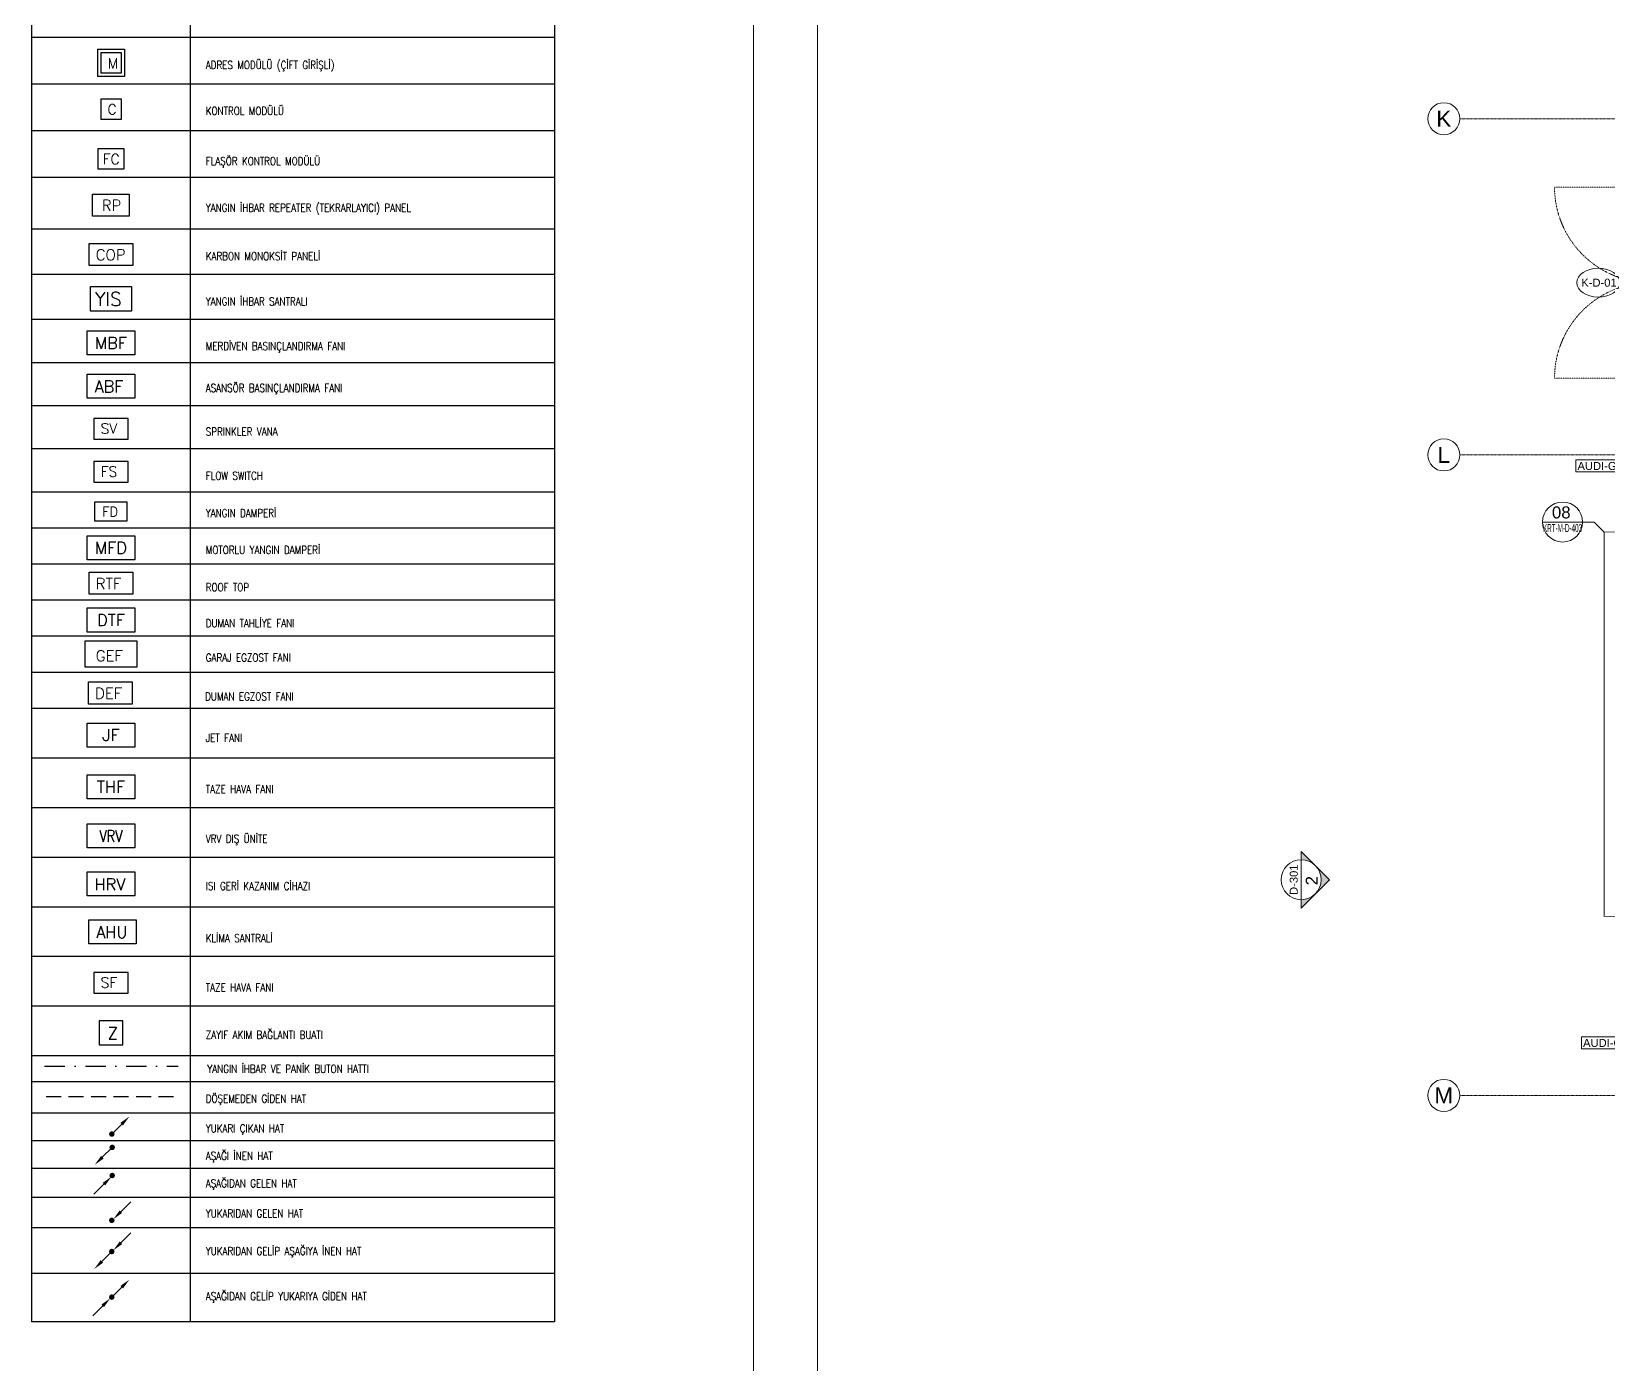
# Model space of a CAD drawing. Extents: x -1133 to 23780, y -1311 to 8245.
# Drawn here: x -902 to 1068, y 849 to 2514 of the extents above; entities that cross this region are included whole.
import ezdxf
from ezdxf.enums import TextEntityAlignment as Align

# ---------------------------------------------------------------- set-up
doc = ezdxf.new("R2010")
doc.units = 0
doc.header["$MEASUREMENT"] = 0
for name, pattern in [('DASHDOT', [25.4, 12.7, -6.35, 0, -6.35]), ('DASHDOT2', [0.5, 0.25, -0.125, 0, -0.125]), ('DOT2', [0.125, 0, -0.125]), ('HIDDEN', [0.375, 0.25, -0.125]), ('HIDDEN2', [4.7625, 3.175, -1.5875])]:
    doc.linetypes.add(name, pattern=pattern)
doc.layers.get('0').update_dxf_attribs({"color": 9, "lineweight": 9})
for name, color, linetype, lineweight in [('10', 9, 'Continuous', 9), ('20', 9, 'DOT2', 9), ('21', 9, 'Continuous', 9), ('22', 8, 'Continuous', 9), ('24', 9, 'DASHDOT2', 9), ('40A', 9, 'Continuous', 9), ('E-ADRES MODÜLÜ (ÇİFT GİRİŞLİ)', 7, 'Continuous', 30), ('E-ASANSÖR BASINÇLANDIRMA FANI', 7, 'Continuous', 30), ('E-AŞAĞI İNEN HAT', 7, 'Continuous', 30), ('E-AŞAĞIDAN GELEN HAT', 7, 'Continuous', 30), ('E-AŞAĞIDAN GELİP YUKARIYA GİDEN HAT', 7, 'Continuous', 30), ('E-DUMAN EGZOST FANI', 7, 'Continuous', 30), ('E-DUMAN TAHLİYE FANI', 7, 'Continuous', 30), ('E-FLAŞÖR KONTROL MODÜLÜ', 7, 'Continuous', 30), ('E-FLOW SWITCH', 7, 'Continuous', 30), ('E-GARAJ EGZOST FANI', 7, 'Continuous', 30), ('E-ISI GERİ KAZANIM', 7, 'Continuous', 30), ('E-JET FAN', 7, 'Continuous', 30), ('E-KABLO', 7, 'Continuous', 30), ('E-KARBON MONOKSİT PANELİ', 7, 'Continuous', 30), ('E-KONTROL MODÜLÜ', 7, 'Continuous', 30), ('E-MERDİVEN BASINÇLANDIRMA FANI', 7, 'Continuous', 30), ('E-MOTORLU YANGIN DAMPERİ', 7, 'Continuous', 30), ('E-SPRINKLER VANA', 7, 'Continuous', 30), ('E-TAZE HAVA FANI', 7, 'Continuous', 30), ('E-VRV DIŞ ÜNİTE', 7, 'Continuous', 30), ('E-YANGIN', 7, 'Continuous', 30), ('E-YANGIN DAMPERİ', 7, 'Continuous', 30), ('E-YANGIN İHBAR REPEATER (TEKRARLAYICI) PANEL', 7, 'Continuous', 30), ('E-YANGIN İHBAR SANTRALI', 7, 'Continuous', 30), ('E-YAZI', 7, 'Continuous', 30), ('E-YUKARI ÇIKAN HAT', 7, 'Continuous', 30), ('E-YUKARIDAN GELEN HAT', 7, 'Continuous', 30), ('E-YUKARIDAN GELİP AŞAĞIYA İNEN HAT', 7, 'Continuous', 30), ('E-ZAYIF AKIM BAĞLANTI KUTUSU BUAT', 7, 'Continuous', 30)]:
    doc.layers.add(name, color=color, linetype=linetype, lineweight=lineweight)
doc.styles.add('Arial', font='arial.ttf', dxfattribs={"height": 2.5})
doc.styles.add('E-YAZI', font='txttw.shx')

# ---------------------------------------------------------------- blocks, each defined once
blk = doc.blocks.new('0_wallno')
blk.add_lwpolyline([(-7.84, 1.5), (7.94, 1.5), (7.94, -1.5), (-7.84, -1.5)], close=True)
blk.add_lwpolyline([(7.94, 0), (16.13, 0)])
at = {"style": 'Arial'}
blk.add_attdef('DUVARNO', text='', height=2, dxfattribs=at).set_placement((0, 0), align=Align.MIDDLE_CENTER)
blk.add_attdef('GENISLIK', text='', height=2, dxfattribs=at).set_placement((8.44, 0), align=Align.BOTTOM_LEFT)
blk.add_attdef('YUKSEKLIK', text='', height=2, dxfattribs=at).set_placement((8.44, -0.5), align=Align.TOP_LEFT)
blk = doc.blocks.new('0_doorno')
blk.add_lwpolyline([(4.5, 0), (12.5, 0)])
blk.add_ellipse((-0.89, 0), major_axis=(-5.39, 0), ratio=0.666667)
at = {"style": 'Arial'}
blk.add_attdef('YUKSEKLIK', text='', height=2, dxfattribs=at).set_placement((5, 12.3), align=Align.TOP_LEFT)
blk.add_attdef('KAPINO', text='', height=2, dxfattribs=at).set_placement((0, 0), align=Align.MIDDLE)
blk.add_attdef('GENISLIK', text='', height=2, dxfattribs=at).set_placement((5, -3.79), align=Align.BOTTOM_LEFT)
blk = doc.blocks.new('0_exteriorelevation1')
h = blk.add_hatch(color=256)
h.dxf.hatch_style = 1
h.paths.add_polyline_path([(0, 7.07), (-3.54, 3.54, -0.414214), (3.54, 3.54)])
h = blk.add_hatch(color=256)
edge = h.paths.add_edge_path()
edge.add_arc((0, 0), 5, 135, 180)
edge.add_line((-5, 0), (-7.07, 0))
edge.add_line((-7.07, 0), (-3.54, 3.54))
edge = h.paths.add_edge_path()
edge.add_line((5, 0), (7.07, 0))
edge.add_line((7.07, 0), (3.54, 3.54))
edge.add_arc((0, 0), 5, 0, 45, ccw=False)
blk.add_lwpolyline([(7.07, 0), (0, 7.07), (-7.07, 0), (7.07, 0)])
blk.add_lwpolyline([(7.07, 0), (0, 7.07), (-7.07, 0), (7.07, 0)])
blk.add_circle((0, 0), 5)
at = {"style": 'Arial'}
blk.add_attdef('KESITADI', text='', height=3, dxfattribs=at).set_placement((0, 0), align=Align.BOTTOM_CENTER)
blk.add_attdef('PAFTAADI', text='', height=2, dxfattribs=at).set_placement((0, -0.5), align=Align.TOP_CENTER)
blk = doc.blocks.new('0_detailbox1')
blk.add_lwpolyline([(10.41, -2.5), (7.91, 0), (-5, 0)])
blk.add_circle((0, 0), 5)
at = {"style": 'Arial'}
blk.add_attdef('DETAYADI', text='', height=3, dxfattribs=at).set_placement((0, 0), align=Align.BOTTOM_CENTER)
blk.add_attdef('PAFTAADI', text='', height=2, dxfattribs=at).set_placement((0, -0.5), align=Align.TOP_CENTER)
blk = doc.blocks.new('0_aks')
at = {"linetype": 'Continuous'}
blk.add_circle((0, 0), 2, dxfattribs=at)
at = {"style": 'Arial'}
blk.add_attdef('AKS', text='', height=2, dxfattribs=at).set_placement((0, 0), align=Align.MIDDLE_CENTER)
blk = doc.blocks.new('P-AKS_AUDI')
at = {"layer": '24'}
for points in [[(-3840, -380), (-3500, -380)], [(-3840, -800), (-3500, -800)], [(-3840, -1600), (-3500, -1600)]]:
    blk.add_lwpolyline(points, dxfattribs=at)
at = {"layer": '24', "xscale": 10, "yscale": 10, "zscale": 10}
for p, values in [((-3860, -380), {'AKS': 'K'}), ((-3860, -800), {'AKS': 'L'}), ((-3860, -1600), {'AKS': 'M'})]:
    blk.add_blockref('0_aks', p, dxfattribs=at).add_auto_attribs(values)
blk = doc.blocks.new('p-zemin kat')
at = {"layer": '20'}
for points in [[(1119.9, 2319.5), (1000.9, 2319.5)], [(1119.9, 2081), (1000.9, 2081)]]:
    blk.add_lwpolyline(points, dxfattribs=at)
for centre, start, end in [((1120.4, 2319.7), 180.1049, 271.0137), ((1120.4, 2080.8), 88.9863, 179.8951)]:
    blk.add_arc(centre, 119.5, start, end, dxfattribs=at)
at = {"layer": '24'}
blk.add_blockref('P-AKS_AUDI', (4722.5, 2785), dxfattribs=at)
blk = doc.blocks.new('100_SPRINKLER VANA')
at = {"layer": 'E-SPRINKLER VANA', "color": 4}
blk.add_lwpolyline([(-2.53, 0), (2.53, 0), (2.53, 3.05), (-2.53, 3.05)], close=True, dxfattribs=at)
at = {"layer": 'E-SPRINKLER VANA', "color": 3, "style": 'E-YAZI'}
blk.add_text('SV', height=1.505, dxfattribs=at).set_placement((-1.52, 0.82))
blk = doc.blocks.new('100_FLOW SWITCH')
at = {"layer": 'E-FLOW SWITCH', "color": 4}
blk.add_lwpolyline([(-2.53, 0), (2.53, 0), (2.53, 3.05), (-2.53, 3.05)], close=True, dxfattribs=at)
at = {"layer": 'E-FLOW SWITCH', "color": 3, "style": 'E-YAZI'}
blk.add_text('FS', height=1.505, dxfattribs=at).set_placement((-1.52, 0.82))
blk = doc.blocks.new('100_YANGIN DAMPERİ')
at = {"layer": 'E-YANGIN DAMPERİ', "color": 4}
blk.add_lwpolyline([(-2.35, 2.83), (2.35, 2.83), (2.35, 0), (-2.35, 0)], close=True, dxfattribs=at)
at = {"layer": 'E-YANGIN DAMPERİ', "color": 3, "style": 'E-YAZI'}
blk.add_text('FD', height=1.4, dxfattribs=at).set_placement((-1.28, 0.68))
blk = doc.blocks.new('ZAYIF AKIM BAĞLANTI BUATI 1 100')
at = {"layer": 'E-ZAYIF AKIM BAĞLANTI KUTUSU BUAT', "color": 4}
blk.add_lwpolyline([(-17.5, 0), (17.5, 0), (17.5, 35), (-17.5, 35)], close=True, dxfattribs=at)
at = {"layer": 'E-ZAYIF AKIM BAĞLANTI KUTUSU BUAT', "color": 3, "style": 'E-YAZI'}
blk.add_text('Z', height=17.5, dxfattribs=at).set_placement((-4.7, 8.4))
blk = doc.blocks.new('SF')
at = {"layer": 'E-FLOW SWITCH', "color": 4}
blk.add_lwpolyline([(-25.3, 0), (25.3, 0), (25.3, 30.5), (-25.3, 30.5)], close=True, dxfattribs=at)
at = {"layer": 'E-FLOW SWITCH', "color": 3, "style": 'E-YAZI'}
blk.add_text('SF', height=15.05, dxfattribs=at).set_placement((-15.2, 8.2))
blk = doc.blocks.new('100_ADRES MODÜLÜ (ÇİFT GİRİŞLİ)')
at = {"layer": 'E-ADRES MODÜLÜ (ÇİFT GİRİŞLİ)', "color": 4}
for p, q in [((-1.99, 4.03), (1.99, 4.03)), ((-1.99, 4.03), (-1.99, 0)), ((1.99, 4.03), (1.99, 0)), ((1.99, 0), (-1.99, 0))]:
    blk.add_line(p, q, dxfattribs=at)
at = {"layer": 'E-ADRES MODÜLÜ (ÇİFT GİRİŞLİ)', "color": 3}
for p, q in [((-1.5, 3.54), (1.5, 3.54)), ((-1.5, 3.54), (-1.5, 0.5)), ((1.5, 3.54), (1.5, 0.5)), ((1.5, 0.5), (-1.5, 0.5))]:
    blk.add_line(p, q, dxfattribs=at)
at = {"layer": 'E-ADRES MODÜLÜ (ÇİFT GİRİŞLİ)', "color": 3, "style": 'E-YAZI'}
blk.add_text('M', height=1.5, dxfattribs=at).set_placement((-0.49, 1.22))
blk = doc.blocks.new('100_KONTROL MODÜLÜ 085')
at = {"layer": 'E-KONTROL MODÜLÜ', "color": 4}
for p, q in [((-1.27, 2.59), (1.27, 2.59)), ((-1.27, 2.59), (-1.27, 0)), ((1.27, 2.59), (1.27, 0)), ((1.27, 0), (-1.27, 0))]:
    blk.add_line(p, q, dxfattribs=at)
at = {"layer": 'E-KONTROL MODÜLÜ', "color": 3, "style": 'E-YAZI'}
blk.add_text('C', height=1.27, dxfattribs=at).set_placement((-0.42, 0.62))
blk = doc.blocks.new('100_FLAŞÖR KONTROL MODÜLÜ')
at = {"layer": 'E-FLAŞÖR KONTROL MODÜLÜ', "color": 4}
for p, q in [((-1.63, 2.59), (1.63, 2.59)), ((-1.63, 2.59), (-1.63, 0)), ((1.63, 2.59), (1.63, 0)), ((1.63, 0), (-1.63, 0))]:
    blk.add_line(p, q, dxfattribs=at)
at = {"layer": 'E-FLAŞÖR KONTROL MODÜLÜ', "color": 3, "style": 'E-YAZI'}
blk.add_text('FC', height=1.275, dxfattribs=at).set_placement((-1.03, 0.62))
blk = doc.blocks.new('100_YANGIN İHBAR REPEATER (TEKRARLAYICI) PANEL')
at = {"layer": 'E-YANGIN İHBAR REPEATER (TEKRARLAYICI) PANEL', "color": 4}
blk.add_lwpolyline([(-2.69, 3.25), (2.69, 3.25), (2.69, 0), (-2.69, 0)], close=True, dxfattribs=at)
at = {"layer": 'E-YANGIN İHBAR REPEATER (TEKRARLAYICI) PANEL', "color": 3, "style": 'E-YAZI'}
blk.add_text('RP', height=1.6, dxfattribs=at).set_placement((-1.34, 0.77))
blk = doc.blocks.new('100_KARBON MONOKSİT PANELİ')
at = {"layer": 'E-KARBON MONOKSİT PANELİ', "color": 4}
blk.add_lwpolyline([(-3.22, 0), (-3.22, 3.25), (3.22, 3.25), (3.22, 0)], close=True, dxfattribs=at)
at = {"layer": 'E-KARBON MONOKSİT PANELİ', "color": 3, "style": 'E-YAZI'}
blk.add_text('COP', height=1.6, dxfattribs=at).set_placement((-2.23, 0.77))
blk = doc.blocks.new('100_YANGIN İHBAR SANTRALI')
at = {"layer": 'E-YANGIN İHBAR SANTRALI', "color": 4}
blk.add_lwpolyline([(-3.01, 3.64), (3.01, 3.64), (3.01, 0), (-3.01, 0)], close=True, dxfattribs=at)
at = {"layer": 'E-YANGIN İHBAR SANTRALI', "color": 3, "style": 'E-YAZI'}
blk.add_text('YIS', height=2, dxfattribs=at).set_placement((-2.37, 0.81))
blk = doc.blocks.new('100_MERDİVEN BASINÇLANDIRMA FANI')
at = {"layer": 'E-MERDİVEN BASINÇLANDIRMA FANI', "color": 4}
blk.add_lwpolyline([(-3.22, 0), (-3.22, 3.25), (3.22, 3.25), (3.22, 0)], close=True, dxfattribs=at)
at = {"layer": 'E-MERDİVEN BASINÇLANDIRMA FANI', "color": 3, "style": 'E-YAZI'}
blk.add_text('MBF', height=1.6, dxfattribs=at).set_placement((0, 1.62), align=Align.MIDDLE_CENTER)
blk = doc.blocks.new('E-ROOF TOP')
at = {"layer": 'E-DUMAN TAHLİYE FANI', "color": 4}
blk.add_lwpolyline([(-32.2, 0), (-32.2, 32.5), (32.2, 32.5), (32.2, 0)], close=True, dxfattribs=at)
at = {"layer": 'E-DUMAN TAHLİYE FANI', "color": 3, "style": 'E-YAZI'}
blk.add_text('RTF', height=16, dxfattribs=at).set_placement((-22.3, 7.7))
blk = doc.blocks.new('100_ASANSÖR BASINÇLANDIRMA FANI')
at = {"layer": 'E-ASANSÖR BASINÇLANDIRMA FANI', "color": 4}
blk.add_lwpolyline([(-2.9, 0), (-2.9, 2.92), (2.9, 2.92), (2.9, 0)], close=True, dxfattribs=at)
at = {"layer": 'E-ASANSÖR BASINÇLANDIRMA FANI', "color": 3, "style": 'E-YAZI'}
blk.add_text('ABF', height=1.44, dxfattribs=at).set_placement((-2, 0.7))
blk = doc.blocks.new('A$C4053522B')
at = {"layer": 'E-TAZE HAVA FANI', "color": 4}
blk.add_lwpolyline([(-35, 0), (-35, 35.3), (35, 35.3), (35, 0)], close=True, dxfattribs=at)
at = {"layer": 'E-TAZE HAVA FANI', "color": 3, "style": 'E-YAZI'}
blk.add_text('THF', height=17.38, dxfattribs=at).set_placement((0, 17.6), align=Align.MIDDLE_CENTER)
blk = doc.blocks.new('A$C32AC39E3')
at = {"layer": 'E-DUMAN TAHLİYE FANI', "color": 4}
blk.add_lwpolyline([(-35, 0), (-35, 35.3), (35, 35.3), (35, 0)], close=True, dxfattribs=at)
at = {"layer": 'E-DUMAN TAHLİYE FANI', "color": 3, "style": 'E-YAZI'}
blk.add_text('DTF', height=17.38, dxfattribs=at).set_placement((0, 17.6), align=Align.MIDDLE_CENTER)
blk = doc.blocks.new('A$C47E2680B')
at = {"layer": 'E-VRV DIŞ ÜNİTE', "color": 4}
blk.add_lwpolyline([(-35, 0), (-35, 35.3), (35, 35.3), (35, 0)], close=True, dxfattribs=at)
at = {"layer": 'E-VRV DIŞ ÜNİTE', "color": 3, "style": 'E-YAZI', "width": 0.8}
blk.add_text('VRV', height=17.38, dxfattribs=at).set_placement((0, 17.6), align=Align.MIDDLE_CENTER)
blk = doc.blocks.new('A$C1E6D6DED')
at = {"layer": 'E-ISI GERİ KAZANIM', "color": 4}
blk.add_lwpolyline([(-35, 0), (-35, 35.3), (35, 35.3), (35, 0)], close=True, dxfattribs=at)
at = {"layer": 'E-ISI GERİ KAZANIM', "color": 3, "style": 'E-YAZI'}
blk.add_text('HRV', height=17.38, dxfattribs=at).set_placement((-24.2, 8.4))
blk = doc.blocks.new('A$C023E13E7')
at = {"layer": 'E-JET FAN', "color": 4}
blk.add_lwpolyline([(-35, 0), (-35, 35.3), (35, 35.3), (35, 0)], close=True, dxfattribs=at)
at = {"layer": 'E-JET FAN', "color": 3, "style": 'E-YAZI'}
blk.add_text('JF', height=17.38, dxfattribs=at).set_placement((0, 17.6), align=Align.MIDDLE_CENTER)
blk = doc.blocks.new('A$C273B43C7')
at = {"layer": 'E-MOTORLU YANGIN DAMPERİ', "color": 4}
blk.add_lwpolyline([(-35, 0), (-35, 35.3), (35, 35.3), (35, 0)], close=True, dxfattribs=at)
at = {"layer": 'E-MOTORLU YANGIN DAMPERİ', "color": 3, "style": 'E-YAZI'}
blk.add_text('MFD', height=17.38, dxfattribs=at).set_placement((0, 17.6), align=Align.MIDDLE_CENTER)
blk = doc.blocks.new('100_DUMAN EGZOST FANI 1')
at = {"layer": 'E-DUMAN EGZOST FANI', "color": 4}
blk.add_lwpolyline([(-3.22, 0), (-3.22, 3.25), (3.22, 3.25), (3.22, 0)], close=True, dxfattribs=at)
at = {"layer": 'E-DUMAN EGZOST FANI', "color": 3, "style": 'E-YAZI'}
blk.add_text('DEF', height=1.6, dxfattribs=at).set_placement((-2.23, 0.77))
blk = doc.blocks.new('100_YUKARI ÇIKAN HAT')
at = {"layer": 'E-YUKARI ÇIKAN HAT', "color": 3, "linetype": 'Continuous'}
blk.add_line((2.47, 2.47), (0, 0), dxfattribs=at)
at = {"layer": 'E-YUKARI ÇIKAN HAT', "color": 4, "linetype": 'Continuous', "const_width": 0.675}
blk.add_lwpolyline([(-0.34, 0, 1), (0.34, 0, 1)], format="xyb", close=True, dxfattribs=at)
at = {"layer": 'E-YUKARI ÇIKAN HAT', "color": 3, "linetype": 'Continuous'}
blk.add_solid([(2.15, 2.79), (2.79, 2.15), (4.38, 4.38)], dxfattribs=at)
blk = doc.blocks.new('100_AŞAĞI İNEN HAT')
at = {"layer": 'E-AŞAĞI İNEN HAT', "color": 3, "linetype": 'Continuous'}
blk.add_line((-2.47, -2.47), (0, 0), dxfattribs=at)
at = {"layer": 'E-AŞAĞI İNEN HAT', "color": 4, "linetype": 'Continuous', "const_width": 0.675}
blk.add_lwpolyline([(-0.34, 0, 1), (0.34, 0, 1)], format="xyb", close=True, dxfattribs=at)
at = {"layer": 'E-AŞAĞI İNEN HAT', "color": 3, "linetype": 'Continuous'}
blk.add_solid([(-2.15, -2.79), (-2.79, -2.15), (-4.38, -4.38)], dxfattribs=at)
blk = doc.blocks.new('100_AŞAĞIDAN GELEN HAT')
at = {"layer": 'E-AŞAĞIDAN GELEN HAT', "color": 3, "linetype": 'Continuous'}
blk.add_line((-2.07, -2.17), (-4.55, -4.64), dxfattribs=at)
at = {"layer": 'E-AŞAĞIDAN GELEN HAT', "color": 4, "linetype": 'Continuous', "const_width": 0.675}
blk.add_lwpolyline([(-0.34, 0, 1), (0.34, 0, 1)], format="xyb", close=True, dxfattribs=at)
at = {"layer": 'E-AŞAĞIDAN GELEN HAT', "color": 3, "linetype": 'Continuous'}
blk.add_solid([(-2.39, -1.85), (-1.76, -2.49), (-0.16, -0.26)], dxfattribs=at)
blk = doc.blocks.new('100_YUKARIDAN GELEN HAT')
at = {"layer": 'E-YUKARIDAN GELEN HAT', "color": 3, "linetype": 'Continuous'}
blk.add_line((2.28, 2.17), (4.75, 4.65), dxfattribs=at)
at = {"layer": 'E-YUKARIDAN GELEN HAT', "color": 4, "linetype": 'Continuous', "const_width": 0.675}
blk.add_lwpolyline([(-0.34, 0, 1), (0.34, 0, 1)], format="xyb", close=True, dxfattribs=at)
at = {"layer": 'E-YUKARIDAN GELEN HAT', "color": 3, "linetype": 'Continuous'}
blk.add_solid([(2.59, 1.86), (1.96, 2.49), (0.37, 0.27)], dxfattribs=at)
blk = doc.blocks.new('100_YUKARIDAN GELİP AŞAĞIYA İNEN HAT')
at = {"layer": 'E-YUKARIDAN GELİP AŞAĞIYA İNEN HAT', "color": 3, "linetype": 'Continuous'}
for p, q in [((2.28, 2.17), (4.75, 4.65)), ((-2.47, -2.47), (0, 0))]:
    blk.add_line(p, q, dxfattribs=at)
at = {"layer": 'E-YUKARIDAN GELİP AŞAĞIYA İNEN HAT', "color": 4, "linetype": 'Continuous', "const_width": 0.675}
blk.add_lwpolyline([(-0.34, 0, 1), (0.34, 0, 1)], format="xyb", close=True, dxfattribs=at)
at = {"layer": 'E-YUKARIDAN GELİP AŞAĞIYA İNEN HAT', "color": 3, "linetype": 'Continuous'}
for points in [[(2.59, 1.86), (1.96, 2.49), (0.37, 0.27)], [(-2.15, -2.79), (-2.79, -2.15), (-4.38, -4.38)]]:
    blk.add_solid(points, dxfattribs=at)
blk = doc.blocks.new('100_AŞAĞIDAN GELİP YUKARIYA GİDEN HAT')
at = {"layer": 'E-AŞAĞIDAN GELİP YUKARIYA GİDEN HAT', "color": 3, "linetype": 'Continuous'}
for p, q in [((2.47, 2.47), (0, 0)), ((-2.28, -2.17), (-4.75, -4.65))]:
    blk.add_line(p, q, dxfattribs=at)
at = {"layer": 'E-AŞAĞIDAN GELİP YUKARIYA GİDEN HAT', "color": 4, "linetype": 'Continuous', "const_width": 0.675}
blk.add_lwpolyline([(0.34, 0, 1), (-0.34, 0, 1)], format="xyb", close=True, dxfattribs=at)
at = {"layer": 'E-AŞAĞIDAN GELİP YUKARIYA GİDEN HAT', "color": 3, "linetype": 'Continuous'}
for points in [[(2.15, 2.79), (2.79, 2.15), (4.38, 4.38)], [(-2.59, -1.86), (-1.96, -2.49), (-0.37, -0.27)]]:
    blk.add_solid(points, dxfattribs=at)
blk = doc.blocks.new('E-AHU KLIMA SANTRALI')
at = {"layer": 'E-YANGIN', "color": 2}
blk.add_lwpolyline([(-68.5, 0), (-68.5, 69), (68.5, 69), (68.5, 0)], close=True, dxfattribs=at)
at = {"layer": 'E-YANGIN', "color": 2, "style": 'E-YAZI'}
blk.add_text('AHU', height=34, dxfattribs=at).set_placement((-47.3, 16.4))

msp = doc.modelspace()

# ---------------------------------------------------------------- linework, layer by layer
at = {"layer": '21', "linetype": 'HIDDEN2', "ltscale": 0.1, "const_width": 1}
msp.add_lwpolyline([(1062.9, 1888.7), (1270.8, 1888.7), (1270.8, 1408.6), (1062.9, 1408.6)], close=True, dxfattribs=at)
at = {"layer": '40A'}
for points in [[(5945, 4205), (0, 4205), (0, 0), (5945, 0)], [(5405.1, 80), (80, 80), (80, 4125), (5405.1, 4125)]]:
    msp.add_lwpolyline(points, close=True, dxfattribs=at)
at = {"layer": 'E-GARAJ EGZOST FANI', "color": 4}
msp.add_lwpolyline([(-835.2, 1720.1), (-835.2, 1752.6), (-770.8, 1752.6), (-770.8, 1720.1)], close=True, dxfattribs=at)
at = {"layer": 'E-KABLO', "color": 6, "linetype": 'DASHDOT', "ltscale": 2}
msp.add_line((-885.8, 1221.4), (-718.9, 1221.4), dxfattribs=at)
at = {"layer": 'E-KABLO', "color": 6, "linetype": 'HIDDEN', "ltscale": 75}
msp.add_line((-884, 1183.6), (-718.9, 1183.6), dxfattribs=at)
at = {"layer": 'E-YAZI', "color": 4}
for p, q in [((-902.2, 4039.5), (-902.2, 902.2)), ((-248.9, 4039.5), (-248.9, 902.2)), ((-248.9, 902.2), (-902.2, 902.2))]:
    msp.add_line(p, q, dxfattribs=at)
at = {"layer": 'E-YAZI', "color": 7}
for p, q in [((-703.8, 3933.7), (-703.8, 902.2)), ((-248.9, 1202), (-902.2, 1202)), ((-248.9, 1162.7), (-902.2, 1162.7)), ((-248.9, 1128.3), (-902.2, 1128.3)), ((-248.9, 1093.8), (-902.2, 1093.8)), ((-248.9, 1057.4), (-902.2, 1057.4)), ((-248.9, 1019.5), (-902.2, 1019.5)), ((-248.9, 962.5), (-902.2, 962.5))]:
    msp.add_line(p, q, dxfattribs=at)
at = {"layer": 'E-YAZI', "color": 7, "linetype": 'Continuous'}
for p, q in [((-902.2, 2506.9), (-248.9, 2506.9)), ((-902.2, 2448.5), (-248.9, 2448.5)), ((-902.2, 2390.1), (-248.9, 2390.1)), ((-902.2, 2331.8), (-248.9, 2331.8)), ((-902.2, 2267.3), (-248.9, 2267.3)), ((-902.2, 2210.9), (-248.9, 2210.9)), ((-902.2, 2154.4), (-248.9, 2154.4)), ((-902.2, 2100.6), (-248.9, 2100.6)), ((-902.2, 2046.8), (-248.9, 2046.8)), ((-902.2, 1992.9), (-248.9, 1992.9)), ((-902.2, 1939.1), (-248.9, 1939.1)), ((-902.2, 1894.1), (-248.9, 1894.1)), ((-902.2, 1849), (-248.9, 1849)), ((-902.2, 1803.9), (-248.9, 1803.9)), ((-902.2, 1758.9), (-248.9, 1758.9)), ((-902.2, 1713.8), (-248.9, 1713.8)), ((-902.2, 1668.7), (-248.9, 1668.7)), ((-902.2, 1606.7), (-248.9, 1606.7)), ((-902.2, 1544.7), (-248.9, 1544.7)), ((-902.2, 1482.7), (-248.9, 1482.7)), ((-902.2, 1420.7), (-248.9, 1420.7)), ((-902.2, 1358.7), (-248.9, 1358.7)), ((-902.2, 1296.7), (-248.9, 1296.7)), ((-902.2, 1234.7), (-248.9, 1234.7))]:
    msp.add_line(p, q, dxfattribs=at)

# ---------------------------------------------------------------- block references
at = {"layer": '10'}
msp.add_blockref('p-zemin kat', (0, 0), dxfattribs=at)
at = {"layer": '21'}
ref = msp.add_blockref('0_detailbox1', (1010.9, 1901.2), dxfattribs=dict(at, xscale=5, yscale=5, zscale=5))
ref.add_attrib('DETAYADI', '08', dxfattribs={"layer": '0', "height": 15, "style": 'Arial'}).set_placement((1009.3, 1901.2), align=Align.BOTTOM_CENTER)
ref.add_attrib('PAFTAADI', 'KRT-M-D-403', dxfattribs={"layer": '0', "height": 10, "style": 'Arial', "width": 0.45}).set_placement((1010.9, 1898.7), align=Align.TOP_CENTER)
ref = msp.add_blockref('0_exteriorelevation1', (684.3, 1454.4), dxfattribs=dict(at, xscale=5, yscale=5, zscale=5, rotation=270))
ref.add_attrib('KESITADI', '2', dxfattribs={"layer": '0', "height": 15, "rotation": 90, "style": 'Arial'}).set_placement((709.5, 1453.2), align=Align.BOTTOM_CENTER)
ref.add_attrib('PAFTAADI', 'D-301', dxfattribs={"layer": '0', "height": 10, "rotation": 90, "style": 'Arial'}).set_placement((670, 1454.4), align=Align.TOP_CENTER)
at = {"layer": '22'}
ref = msp.add_blockref('0_doorno', (1060, 2200.2), dxfattribs=dict(at, xscale=5, yscale=5, zscale=5))
ref.add_attrib('KAPINO', 'K-D-01', dxfattribs={"layer": '0', "height": 10, "style": 'Arial'}).set_placement((1056.4, 2200.2), align=Align.MIDDLE)
ref.add_attrib('GENISLIK', '250', dxfattribs={"layer": '0', "height": 10, "style": 'Arial'}).set_placement((1085, 2200.2), align=Align.BOTTOM_LEFT)
ref.add_attrib('YUKSEKLIK', '250', dxfattribs={"layer": '0', "height": 10, "style": 'Arial'}).set_placement((1085, 2197.7), align=Align.TOP_LEFT)
ref = msp.add_blockref('0_wallno', (1066.8, 1971.2), dxfattribs=dict(at, xscale=5, yscale=5, zscale=5))
ref.add_attrib('DUVARNO', 'AUDI-GC02', dxfattribs={"layer": '0', "height": 10, "style": 'Arial'}).set_placement((1066.8, 1971.2), align=Align.MIDDLE_CENTER)
ref = msp.add_blockref('0_wallno', (1073.8, 1250.5), dxfattribs=dict(at, xscale=5, yscale=5, zscale=5))
ref.add_attrib('DUVARNO', 'AUDI-GC02', dxfattribs={"layer": '0', "height": 10, "style": 'Arial'}).set_placement((1073.8, 1250.5), align=Align.MIDDLE_CENTER)
at = {"layer": 'E-ADRES MODÜLÜ (ÇİFT GİRİŞLİ)', "xscale": 8.5, "yscale": 8.5, "zscale": 8.5}
msp.add_blockref('100_ADRES MODÜLÜ (ÇİFT GİRİŞLİ)', (-803, 2457.5), dxfattribs=at)
at = {"layer": 'E-ASANSÖR BASINÇLANDIRMA FANI', "xscale": 10.26092055115801, "yscale": 10.26092055115801, "zscale": 10.26092055115801}
msp.add_blockref('100_ASANSÖR BASINÇLANDIRMA FANI', (-803, 2056), dxfattribs=at)
at = {"layer": 'E-AŞAĞI İNEN HAT', "xscale": 5, "yscale": 5, "zscale": 5}
msp.add_blockref('100_AŞAĞI İNEN HAT', (-801.4, 1120.1, 0), dxfattribs=at)
at = {"layer": 'E-AŞAĞIDAN GELEN HAT', "xscale": 5, "yscale": 5, "zscale": 5}
msp.add_blockref('100_AŞAĞIDAN GELEN HAT', (-801.4, 1084.9, 0), dxfattribs=at)
at = {"layer": 'E-AŞAĞIDAN GELİP YUKARIYA GİDEN HAT', "xscale": 5, "yscale": 5, "zscale": 5}
msp.add_blockref('100_AŞAĞIDAN GELİP YUKARIYA GİDEN HAT', (-801.9, 933, 0), dxfattribs=at)
at = {"layer": 'E-DUMAN EGZOST FANI', "xscale": 8.5, "yscale": 8.5, "zscale": 8.5}
msp.add_blockref('100_DUMAN EGZOST FANI 1', (-803.8, 1673.8), dxfattribs=at)
at = {"layer": 'E-DUMAN TAHLİYE FANI', "color": 6, "xscale": 0.85, "yscale": 0.85, "zscale": 0.85}
msp.add_blockref('E-ROOF TOP', (-803, 1810.9), dxfattribs=at)
at = {"layer": 'E-DUMAN TAHLİYE FANI', "color": 1, "linetype": 'Continuous', "ltscale": 100, "xscale": 0.85, "yscale": 0.85, "zscale": 0.85}
msp.add_blockref('A$C32AC39E3', (-803, 1763.8), dxfattribs=at)
at = {"layer": 'E-FLAŞÖR KONTROL MODÜLÜ', "xscale": 10, "yscale": 10, "zscale": 10}
msp.add_blockref('100_FLAŞÖR KONTROL MODÜLÜ', (-803, 2342), dxfattribs=at)
at = {"layer": 'E-FLOW SWITCH'}
for name, p, xscale, yscale, zscale in [('100_FLOW SWITCH', (-803, 1950.8), 8.5, 8.5, 8.5), ('SF', (-803, 1312.5), 0.85, 0.85, 0.85)]:
    msp.add_blockref(name, p, dxfattribs=dict(at, xscale=xscale, yscale=yscale, zscale=zscale))
at = {"layer": 'E-ISI GERİ KAZANIM', "color": 1, "linetype": 'Continuous', "ltscale": 100, "xscale": 0.85, "yscale": 0.85, "zscale": 0.85}
msp.add_blockref('A$C1E6D6DED', (-803, 1434.1), dxfattribs=at)
at = {"layer": 'E-JET FAN', "linetype": 'Continuous', "ltscale": 100, "xscale": 0.85, "yscale": 0.85, "zscale": 0.85}
msp.add_blockref('A$C023E13E7', (-803, 1620.1), dxfattribs=at)
at = {"layer": 'E-KABLO', "color": 1, "xscale": 0.4319999999999999, "yscale": 0.4319999999999999, "zscale": 0.4319999999999999}
msp.add_blockref('E-AHU KLIMA SANTRALI', (-801, 1374.5), dxfattribs=at)
at = {"layer": 'E-KARBON MONOKSİT PANELİ', "xscale": 8.5, "yscale": 8.5, "zscale": 8.5}
msp.add_blockref('100_KARBON MONOKSİT PANELİ', (-803, 2221.6), dxfattribs=at)
at = {"layer": 'E-KONTROL MODÜLÜ', "xscale": 10, "yscale": 10, "zscale": 10}
msp.add_blockref('100_KONTROL MODÜLÜ 085', (-803, 2404.1), dxfattribs=at)
at = {"layer": 'E-MERDİVEN BASINÇLANDIRMA FANI', "xscale": 9.234828496042217, "yscale": 9.234828496042217, "zscale": 9.234828496042217}
msp.add_blockref('100_MERDİVEN BASINÇLANDIRMA FANI', (-803, 2109.9), dxfattribs=at)
at = {"layer": 'E-MOTORLU YANGIN DAMPERİ', "linetype": 'Continuous', "ltscale": 100, "xscale": 0.85, "yscale": 0.85, "zscale": 0.85}
msp.add_blockref('A$C273B43C7', (-803, 1853.9), dxfattribs=at)
at = {"layer": 'E-SPRINKLER VANA', "xscale": 8.5, "yscale": 8.5, "zscale": 8.5}
msp.add_blockref('100_SPRINKLER VANA', (-803, 2004.6), dxfattribs=at)
at = {"layer": 'E-TAZE HAVA FANI', "color": 1, "linetype": 'Continuous', "ltscale": 100, "xscale": 0.85, "yscale": 0.85, "zscale": 0.85}
msp.add_blockref('A$C4053522B', (-803, 1555.5), dxfattribs=at)
at = {"layer": 'E-VRV DIŞ ÜNİTE', "color": 1, "linetype": 'Continuous', "ltscale": 100, "xscale": 0.85, "yscale": 0.85, "zscale": 0.85}
msp.add_blockref('A$C47E2680B', (-803, 1494.1), dxfattribs=at)
at = {"layer": 'E-YANGIN DAMPERİ', "xscale": 8.5, "yscale": 8.5, "zscale": 8.5}
msp.add_blockref('100_YANGIN DAMPERİ', (-803, 1902.4), dxfattribs=at)
at = {"layer": 'E-YANGIN İHBAR REPEATER (TEKRARLAYICI) PANEL', "xscale": 8.5, "yscale": 8.5, "zscale": 8.5}
msp.add_blockref('100_YANGIN İHBAR REPEATER (TEKRARLAYICI) PANEL', (-803, 2283.3), dxfattribs=at)
at = {"layer": 'E-YANGIN İHBAR SANTRALI', "xscale": 8.5, "yscale": 8.5, "zscale": 8.5}
msp.add_blockref('100_YANGIN İHBAR SANTRALI', (-803, 2164.5), dxfattribs=at)
at = {"layer": 'E-YUKARI ÇIKAN HAT', "xscale": 5, "yscale": 5, "zscale": 5}
msp.add_blockref('100_YUKARI ÇIKAN HAT', (-801.9, 1136.7, 0), dxfattribs=at)
at = {"layer": 'E-YUKARIDAN GELEN HAT', "xscale": 5, "yscale": 5, "zscale": 5}
msp.add_blockref('100_YUKARIDAN GELEN HAT', (-801.9, 1028.9, 0), dxfattribs=at)
at = {"layer": 'E-YUKARIDAN GELİP AŞAĞIYA İNEN HAT', "xscale": 5, "yscale": 5, "zscale": 5}
msp.add_blockref('100_YUKARIDAN GELİP AŞAĞIYA İNEN HAT', (-801.9, 990, 0), dxfattribs=at)
at = {"layer": 'E-ZAYIF AKIM BAĞLANTI KUTUSU BUAT', "xscale": 0.85, "yscale": 0.85, "zscale": 0.85}
msp.add_blockref('ZAYIF AKIM BAĞLANTI BUATI 1 100', (-803, 1248.2), dxfattribs=at)

# ---------------------------------------------------------------- texts
at = {"layer": 'E-GARAJ EGZOST FANI', "color": 3, "style": 'E-YAZI'}
msp.add_text('GEF', height=13.6, dxfattribs=at).set_placement((-821.9, 1727.3))
at = {"layer": 'E-YAZI', "color": 3, "style": 'E-YAZI', "width": 0.8}
for s, p in [('ADRES MODÜLÜ (ÇİFT GİRİŞLİ)', (-684.5, 2467.1)), ('KONTROL MODÜLÜ', (-684.5, 2409.7)), ('FLAŞÖR KONTROL MODÜLÜ', (-684.5, 2347)), ('YANGIN İHBAR REPEATER (TEKRARLAYICI) PANEL', (-684.5, 2288.7)), ('KARBON MONOKSİT PANELİ', (-684.5, 2228.3)), ('YANGIN İHBAR SANTRALI', (-684.5, 2171.8)), ('MERDİVEN BASINÇLANDIRMA FANI', (-684.5, 2116)), ('ASANSÖR BASINÇLANDIRMA FANI', (-684.5, 2063.6)), ('SPRINKLER VANA', (-684.5, 2009.1)), ('FLOW SWITCH', (-684.5, 1954)), ('YANGIN DAMPERİ', (-684.5, 1907.4)), ('MOTORLU YANGIN DAMPERİ', (-684.5, 1861.3)), ('ROOF TOP', (-684.5, 1814.7)), ('DUMAN TAHLİYE FANI', (-684.5, 1769.7)), ('GARAJ EGZOST FANI', (-684.5, 1726.8)), ('DUMAN EGZOST FANI', (-685.3, 1678.3)), ('JET FANI', (-684.5, 1626.5)), ('TAZE HAVA FANI', (-684.5, 1562.5)), ('VRV DIŞ ÜNİTE', (-684.5, 1500.5)), ('ISI GERİ KAZANIM CİHAZI', (-684.5, 1441.5)), ('KLİMA SANTRALİ', (-684.5, 1376.5)), ('TAZE HAVA FANI', (-684.5, 1314.9)), ('ZAYIF AKIM BAĞLANTI BUATI', (-684.5, 1255.6)), ('YANGIN İHBAR VE PANİK BUTON HATTI', (-682.5, 1213.1)), ('DÖŞEMEDEN GİDEN HAT', (-684.5, 1175.9, 0)), ('YUKARI ÇIKAN HAT', (-684.5, 1138.8)), ('AŞAĞI İNEN HAT', (-684.5, 1104.4)), ('AŞAĞIDAN GELEN HAT', (-684.5, 1070.1)), ('YUKARIDAN GELEN HAT', (-684.5, 1032.6)), ('YUKARIDAN GELİP AŞAĞIYA İNEN HAT', (-684.5, 985.6)), ('AŞAĞIDAN GELİP YUKARIYA GİDEN HAT', (-684.5, 929.1))]:
    msp.add_text(s, height=10, dxfattribs=at).set_placement(p)

doc.saveas('drawing.dxf')
